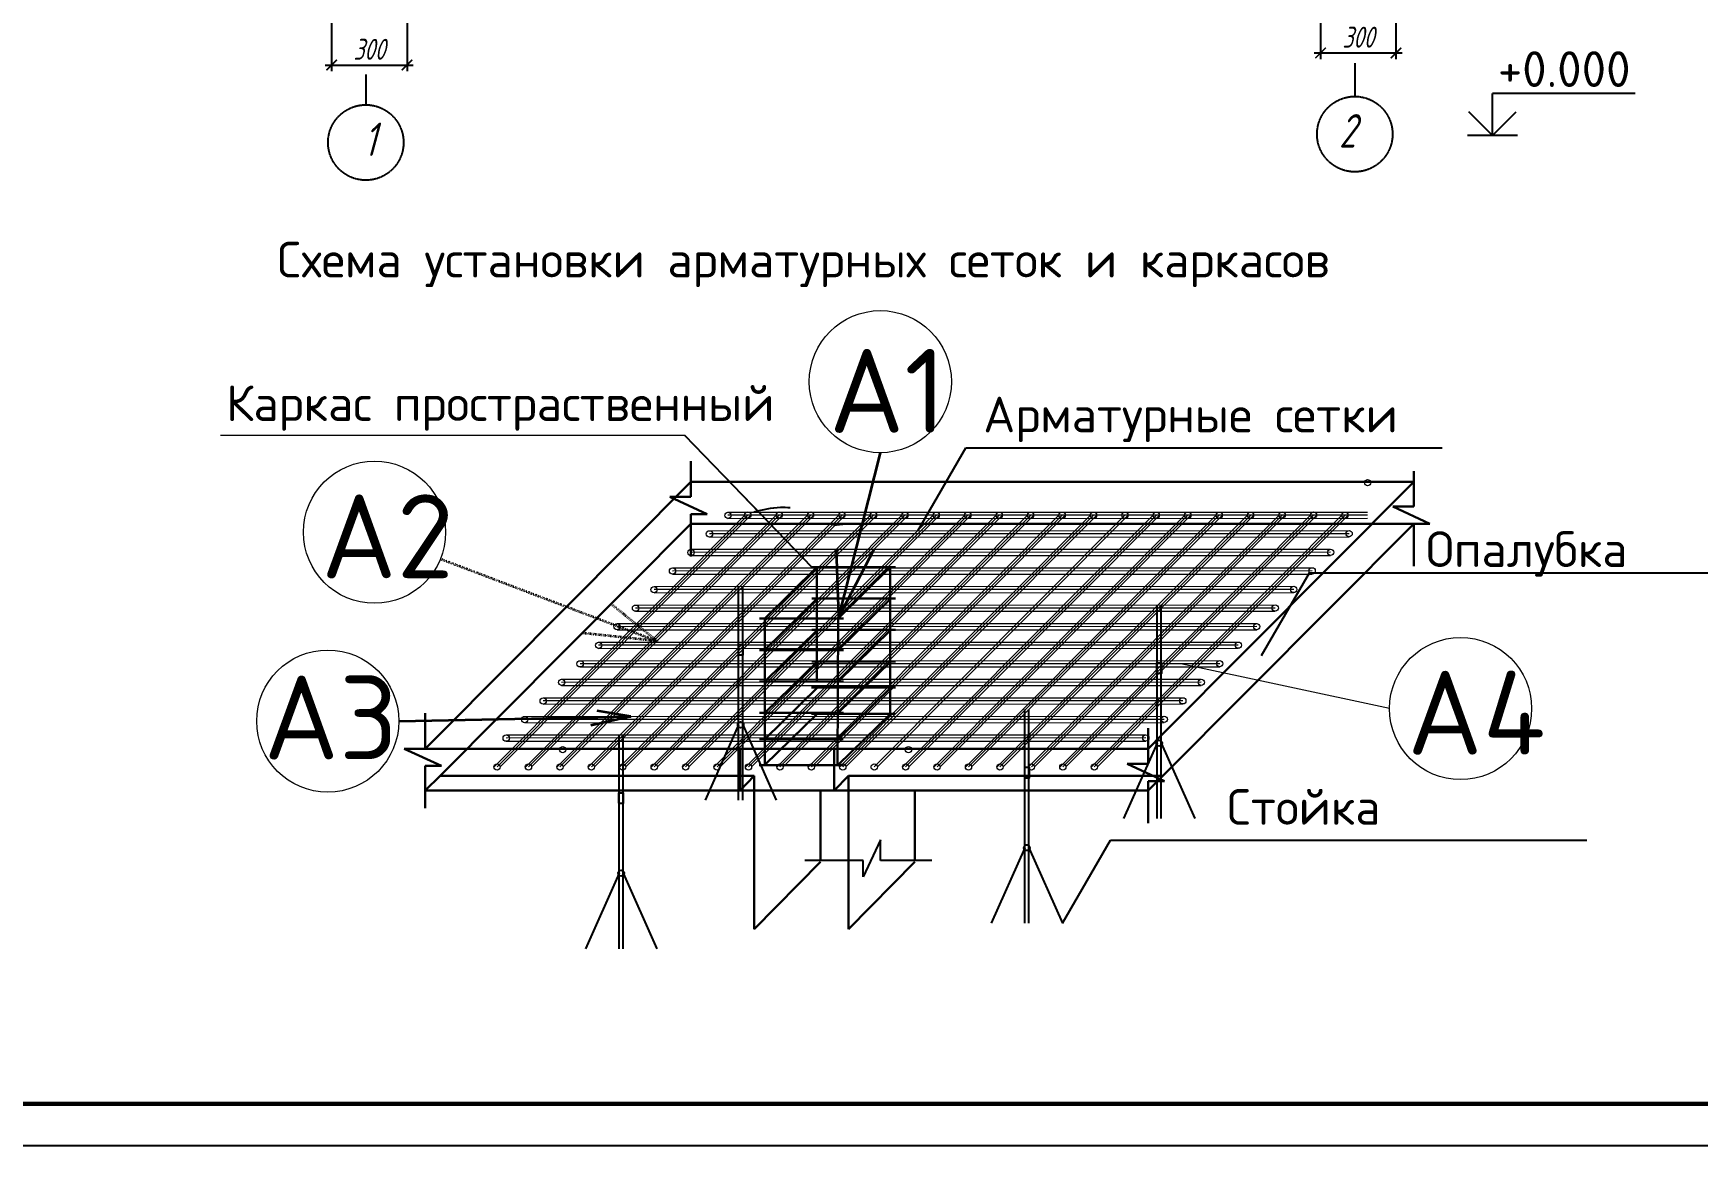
# Model space of a CAD drawing. Header units: millimetres. Extents: x 5763 to 12018931, y 39842 to 3600577.
# Drawn here: x 620665 to 660380, y 334201 to 360744 of the extents above; entities that cross this region are included whole.
import ezdxf

# ---------------------------------------------------------------- set-up
doc = ezdxf.new("R2010")
doc.units = ezdxf.units.MM
doc.linetypes.add('ACAD_ISO03W100', pattern=[30, 12, -18])
doc.linetypes.add('ACAD_ISO04W100', pattern=[30, 24, -3, 0, -3])
for name, color, linetype in [('опалубочные щиты', 40, 'Continuous'), ('Размеры', 7, 'Continuous'), ('тонкие', 2, 'Continuous')]:
    doc.layers.add(name, color=color, linetype=linetype)
doc.layers.add('Толстые - 03', color=30, linetype='Continuous', lineweight=30)
doc.styles.add('ISOCPEUR', font='isocpeur.ttf')
doc.styles.get("Standard").update_dxf_attribs({"font": 'romans.shx', "width": 0.7, "oblique": 15, "height": 500})
doc.dimstyles.new('ISO-25', dxfattribs={"dimtxt": 500, "dimasz": 250, "dimexe": 150, "dimexo": 100, "dimgap": 125, "dimtad": 1, "dimtxsty": 'Standard', "dimblk": 'ARCHTICK', "dimcen": 25, "dimdle": 150, "dimadec": 0, "dimazin": 0, "dimtfac": 1, "dimtmove": 0, "dimatfit": 3, "dimfxl": 1, "dimarcsym": 0})

# ---------------------------------------------------------------- blocks, each defined once
blk = doc.blocks.new('_ArchTick')
at = {"color": 0, "linetype": 'ByBlock', "const_width": 0.15}
blk.add_lwpolyline([(-0.5, -0.5), (0.5, 0.5)], dxfattribs=at)
blk = doc.blocks.new('*D209')
at = {"color": 0, "lineweight": -2, "transparency": 16777216}
for p, q in [((651381, 361584), (651381, 360126)), ((653181, 361584), (653181, 360126)), ((651231, 360276), (653331, 360276))]:
    blk.add_line(p, q, dxfattribs=at)
at = {"layer": 'Defpoints', "color": 0, "transparency": 16777216}
for p in [(651381, 361684), (653181, 361684), (653181, 360276)]:
    blk.add_point(p, dxfattribs=at)
at = {"color": 0, "lineweight": -2, "transparency": 16777216, "xscale": 250, "yscale": 250, "zscale": 250, "rotation": 180}
blk.add_blockref('_ArchTick', (651381, 360276), dxfattribs=at)
at = {"color": 0, "lineweight": -2, "transparency": 16777216, "xscale": 250, "yscale": 250, "zscale": 250}
blk.add_blockref('_ArchTick', (653181, 360276), dxfattribs=at)
at = {"color": 0, "transparency": 16777216, "insert": (652281, 360651), "char_height": 500, "attachment_point": 5}
blk.add_mtext('300', dxfattribs=at)
blk = doc.blocks.new('*D210')
at = {"color": 0, "lineweight": -2, "transparency": 16777216}
for p, q in [((627783, 361384), (627783, 359837)), ((629583, 361384), (629583, 359837)), ((627633, 359987), (629733, 359987))]:
    blk.add_line(p, q, dxfattribs=at)
at = {"layer": 'Defpoints', "color": 0, "transparency": 16777216}
for p in [(627783, 361484), (629583, 361484), (629583, 359987)]:
    blk.add_point(p, dxfattribs=at)
at = {"color": 0, "lineweight": -2, "transparency": 16777216, "xscale": 250, "yscale": 250, "zscale": 250, "rotation": 180}
blk.add_blockref('_ArchTick', (627783, 359987), dxfattribs=at)
at = {"color": 0, "lineweight": -2, "transparency": 16777216, "xscale": 250, "yscale": 250, "zscale": 250}
blk.add_blockref('_ArchTick', (629583, 359987), dxfattribs=at)
at = {"color": 0, "transparency": 16777216, "insert": (628683, 360362), "char_height": 500, "width": 1191.79, "attachment_point": 5}
blk.add_mtext('300', dxfattribs=at)

msp = doc.modelspace()

# ---------------------------------------------------------------- linework, layer by layer
at = {"linetype": 'ACAD_ISO04W100'}
for p, q in [((652198.29052, 360031.4926), (652198.29052, 359237.63689)), ((628599.67571, 359764.15761), (628599.67571, 359037.95017))]:
    msp.add_line(p, q, dxfattribs=at)
at = {"color": 0, "lineweight": 13}
msp.add_line((636214.28538, 351147.28107), (625134.3244, 351147.28107), dxfattribs=at)
at = {"lineweight": 35}
for p, q in [((640876.67659, 350734.93873), (639870.0491, 346777.41703)), ((639884.17175, 346832.93975), (639830.64352, 348432.12229)), ((639870.0491, 346777.41703), (640726.06354, 348432.32358)), ((629387.37749, 344332.76209), (634925.59903, 344438.82565)), ((634925.59903, 344438.82565), (633967.84711, 344229.59724)), ((634925.59903, 344438.82565), (634118.6201, 344575.34851))]:
    msp.add_line(p, q, dxfattribs=at)
at = {"lineweight": 30}
for p, q in [((630370.0491, 344027.41703), (636353.53088, 350039.0593)), ((647620.0491, 344027.41703), (653603.53088, 350039.0593)), ((630370.0491, 343027.41703), (636353.53088, 349039.0593)), ((636353.53088, 349039.0593), (653603.53088, 349039.0593)), ((647620.0491, 343027.41703), (653603.53088, 349039.0593)), ((638120.0491, 346777.41703), (639365.08578, 348007.20712)), ((639870.0491, 346777.41703), (641115.08578, 348007.20712)), ((638120.0491, 346036.1865), (639377.70683, 347265.97659)), ((639870.0491, 346027.41703), (641127.70683, 347257.20712)), ((638120.0491, 345277.41703), (639377.70683, 346507.20712)), ((639870.0491, 345277.41703), (641127.70683, 346507.20712)), ((638120.0491, 344527.41703), (639377.70683, 345757.20712)), ((639870.0491, 344527.41703), (641127.70683, 345757.20712)), ((638117.17825, 343902.42363), (639374.83598, 345132.21371)), ((639867.17825, 343902.42363), (641124.83598, 345132.21371)), ((638114.3074, 343277.43022), (639371.96514, 344507.22031)), ((639864.3074, 343277.43022), (641121.96514, 344507.22031)), ((630370.0491, 344027.41703), (630017.3267, 343673.0346)), ((647620.0491, 344027.41703), (647267.3267, 343673.0346)), ((637528.81609, 342673.0346), (637528.81609, 343670.39308)), ((639778.81609, 342673.0346), (639778.81609, 343670.39308)), ((647267.3267, 343673.0346), (647267.3267, 343313.36913)), ((630370.0491, 343027.41703), (630017.3267, 342673.0346)), ((637870.0491, 343027.41703), (637528.81609, 342673.0346)), ((640120.0491, 343027.41703), (639778.81609, 342673.0346)), ((647620.0491, 343027.41703), (647267.3267, 342673.0346)), ((647620.0491, 343027.41703), (647267.3267, 342673.0346)), ((630017.3267, 342673.0346), (647267.3267, 342673.0346)), ((637870.0491, 339369.26113), (639449.43263, 340971.77404)), ((640120.0491, 339369.26113), (641699.43263, 340971.77404))]:
    msp.add_line(p, q, dxfattribs=at)
at = {"lineweight": 13}
for p, q in [((631656.11869, 343233.24422), (637639.60047, 349244.88649)), ((631730.97394, 343237.90162), (637714.45572, 349249.54388)), ((631805.97394, 343237.90162), (637789.45572, 349249.54388)), ((632406.11869, 343233.24422), (638389.60047, 349244.88649)), ((632480.97394, 343237.90162), (638464.45572, 349249.54388)), ((632555.97394, 343237.90162), (638539.45572, 349249.54388)), ((633156.11869, 343233.24422), (639139.60047, 349244.88649)), ((633156.11869, 343233.24422), (639139.60047, 349244.88649)), ((633230.97394, 343237.90162), (639214.45572, 349249.54388)), ((633230.97394, 343237.90162), (639214.45572, 349249.54388)), ((633305.97394, 343237.90162), (639289.45572, 349249.54388)), ((633305.97394, 343237.90162), (639289.45572, 349249.54388)), ((633906.11869, 343233.24422), (639889.60047, 349244.88649)), ((633980.97394, 343237.90162), (639964.45572, 349249.54388)), ((634055.97394, 343237.90162), (640039.45572, 349249.54388)), ((634656.11869, 343233.24422), (640639.60047, 349244.88649)), ((634656.11869, 343233.24422), (640639.60047, 349244.88649)), ((634730.97394, 343237.90162), (640714.45572, 349249.54388)), ((634730.97394, 343237.90162), (640714.45572, 349249.54388)), ((634805.97394, 343237.90162), (640789.45572, 349249.54388)), ((634805.97394, 343237.90162), (640789.45572, 349249.54388)), ((635406.11869, 343233.24422), (641389.60047, 349244.88649)), ((635480.97394, 343237.90162), (641464.45572, 349249.54388)), ((635555.97394, 343237.90162), (641539.45572, 349249.54388)), ((636156.11869, 343233.24422), (642139.60047, 349244.88649)), ((636230.97394, 343237.90162), (642214.45572, 349249.54388)), ((636305.97394, 343237.90162), (642289.45572, 349249.54388)), ((636906.11869, 343233.24422), (642889.60047, 349244.88649)), ((636980.97394, 343237.90162), (642964.45572, 349249.54388)), ((637055.97394, 343237.90162), (643039.45572, 349249.54388)), ((637240.65535, 349317.29791), (652503.19811, 349320.72897)), ((652503.19811, 349245.72897), (637240.65535, 349242.29791)), ((637240.68907, 349167.29792), (652503.23183, 349170.72897)), ((637656.11869, 343233.24422), (643639.60047, 349244.88649)), ((637730.97394, 343237.90162), (643714.45572, 349249.54388)), ((637805.97394, 343237.90162), (643789.45572, 349249.54388)), ((638406.11869, 343233.24422), (644389.60047, 349244.88649)), ((638480.97394, 343237.90162), (644464.45572, 349249.54388)), ((638555.97394, 343237.90162), (644539.45572, 349249.54388)), ((639156.11869, 343233.24422), (645139.60047, 349244.88649)), ((639230.97394, 343237.90162), (645214.45572, 349249.54388)), ((639305.97394, 343237.90162), (645289.45572, 349249.54388)), ((639906.11869, 343233.24422), (645889.60047, 349244.88649)), ((639980.97394, 343237.90162), (645964.45572, 349249.54388)), ((640055.97394, 343237.90162), (646039.45572, 349249.54388)), ((640730.97394, 343237.90162), (646714.45572, 349249.54388)), ((640805.97394, 343237.90162), (646789.45572, 349249.54388)), ((641406.11869, 343233.24422), (647389.60047, 349244.88649)), ((641480.97394, 343237.90162), (647464.45572, 349249.54388)), ((641480.97394, 343237.90162), (647464.45572, 349249.54388)), ((641555.97394, 343237.90162), (647539.45572, 349249.54388)), ((641555.97394, 343237.90162), (647539.45572, 349249.54388)), ((642156.11869, 343233.24422), (648139.60047, 349244.88649)), ((642230.97394, 343237.90162), (648214.45572, 349249.54388)), ((642305.97394, 343237.90162), (648289.45572, 349249.54388)), ((642906.11869, 343233.24422), (648889.60047, 349244.88649)), ((642980.97394, 343237.90162), (648964.45572, 349249.54388)), ((643055.97394, 343237.90162), (649039.45572, 349249.54388)), ((643656.11869, 343233.24422), (649639.60047, 349244.88649)), ((643730.97394, 343237.90162), (649714.45572, 349249.54388)), ((643805.97394, 343237.90162), (649789.45572, 349249.54388)), ((644406.11869, 343233.24422), (650389.60047, 349244.88649)), ((644480.97394, 343237.90162), (650464.45572, 349249.54388)), ((644555.97394, 343237.90162), (650539.45572, 349249.54388)), ((645156.11869, 343233.24422), (651139.60047, 349244.88649)), ((645230.97394, 343237.90162), (651214.45572, 349249.54388)), ((645305.97394, 343237.90162), (651289.45572, 349249.54388)), ((645906.11869, 343233.24422), (651889.60047, 349244.88649)), ((645980.97394, 343237.90162), (651964.45572, 349249.54388)), ((646055.97394, 343237.90162), (652039.45572, 349249.54388)), ((636799.75235, 348874.31987), (652062.29511, 348877.75092)), ((652062.29511, 348802.75092), (636799.75235, 348799.31987)), ((636799.78607, 348724.31987), (652062.32883, 348727.75093)), ((636358.84936, 348431.34182), (651621.39212, 348434.77287)), ((636358.84936, 348431.34182), (651621.39212, 348434.77287)), ((651621.39212, 348359.77287), (636358.84936, 348356.34182)), ((651621.39212, 348359.77287), (636358.84936, 348356.34182)), ((635917.94637, 347988.36377), (651180.48912, 347991.79483)), ((651180.48912, 347916.79483), (635917.94637, 347913.36377)), ((636358.88308, 348281.34183), (651621.42584, 348284.77288)), ((636358.88308, 348281.34183), (651621.42584, 348284.77288)), ((635477.04337, 347545.38573), (650739.58613, 347548.81678)), ((635477.04337, 347545.38573), (650739.58613, 347548.81678)), ((635917.98009, 347838.36378), (651180.52284, 347841.79483)), ((650739.58613, 347473.81678), (635477.04337, 347470.38573)), ((650739.58613, 347473.81678), (635477.04337, 347470.38573)), ((635477.07709, 347395.38573), (650739.61985, 347398.81679)), ((635477.07709, 347395.38573), (650739.61985, 347398.81679)), ((635036.14038, 347102.40768), (650298.68314, 347105.83873)), ((650298.68314, 347030.83873), (635036.14038, 347027.40768)), ((635036.1741, 346952.40769), (650298.71686, 346955.83874)), ((634595.23738, 346659.42963), (649857.78014, 346662.86069)), ((634595.23738, 346659.42963), (649857.78014, 346662.86069)), ((649857.78014, 346587.86069), (634595.23738, 346584.42963)), ((649857.78014, 346587.86069), (634595.23738, 346584.42963)), ((634595.2711, 346509.42964), (649857.81386, 346512.86069)), ((634595.2711, 346509.42964), (649857.81386, 346512.86069)), ((634154.33439, 346216.45159), (649416.87715, 346219.88264)), ((649416.87715, 346144.88264), (634154.33439, 346141.45159)), ((634154.36811, 346066.45159), (649416.91087, 346069.88265)), ((633713.4314, 345773.47354), (648975.97416, 345776.90459)), ((633713.4314, 345773.47354), (648975.97416, 345776.90459)), ((648975.97416, 345701.90459), (633713.4314, 345698.47354)), ((648975.97416, 345701.90459), (633713.4314, 345698.47354)), ((633713.46512, 345623.47355), (648976.00788, 345626.9046)), ((633713.46512, 345623.47355), (648976.00788, 345626.9046)), ((633272.5284, 345330.49549), (648535.07116, 345333.92654)), ((648535.07116, 345258.92654), (633272.5284, 345255.49549)), ((633272.56212, 345180.4955), (648535.10488, 345183.92655)), ((632831.62541, 344887.51744), (648094.16817, 344890.9485)), ((632831.62541, 344887.51744), (648094.16817, 344890.9485)), ((648094.16817, 344815.9485), (632831.62541, 344812.51744)), ((648094.16817, 344815.9485), (632831.62541, 344812.51744)), ((632831.65913, 344737.51745), (648094.20189, 344740.9485)), ((632831.65913, 344737.51745), (648094.20189, 344740.9485)), ((632390.72242, 344444.5394), (647653.26517, 344447.97045)), ((647653.26517, 344372.97045), (632390.72242, 344369.5394)), ((631949.81942, 344001.56135), (647212.36218, 344004.9924)), ((632390.75614, 344294.53941), (647653.29889, 344297.97046)), ((647212.36218, 343929.9924), (631949.81942, 343926.56135)), ((631949.85314, 343851.56136), (647212.3959, 343854.99241))]:
    msp.add_line(p, q, dxfattribs=at)
at = {"linetype": 'ACAD_ISO03W100', "lineweight": 35}
for p, q in [((630379.99553, 348204.73897), (635547.71483, 346243.72275)), ((635547.71483, 346243.72275), (634450.80421, 347127.3777)), ((635547.71483, 346243.72275), (633759.97554, 346433.29773))]:
    msp.add_line(p, q, dxfattribs=at)
at = {"lineweight": 20}
for p, q in [((653026.07655, 344632.09497), (648049.38307, 345701.7826)), ((630370.0491, 343027.41703), (630017.3267, 342673.0346))]:
    msp.add_line(p, q, dxfattribs=at)
at = {"color": 0}
msp.add_lwpolyline([(589821.09845, 334201.2019), (589821.09845, 453001.2019), (758021.09845, 453001.2019), (758021.09845, 334201.2019)], close=True, dxfattribs=at)
at = {"color": 0, "lineweight": 40, "const_width": 100}
msp.add_lwpolyline([(593821.09845, 335201.2019), (593821.09845, 452001.2019), (757021.09845, 452001.2019), (757021.09845, 335201.2019)], close=True, dxfattribs=at)
at = {"linetype": 'ACAD_ISO04W100'}
for centre in [(628599.67571, 358137.7482), (652198.29052, 358337.43492)]:
    msp.add_circle(centre, 900.20197, dxfattribs=at)
at = {"lineweight": 20}
for centre in [(640876.67659, 352430.77148), (628807.67259, 348840.07298), (654721.9093, 344632.09497), (627691.54474, 344332.76209)]:
    msp.add_circle(centre, 1695.83275, dxfattribs=at)
at = {"lineweight": 13}
for centre in [(652503.19811, 350021.82285), (637240.65535, 349242.29791), (637714.45572, 349249.54388), (638464.45572, 349249.54388), (639214.45572, 349249.54388), (639964.45572, 349249.54388), (640714.60047, 349244.88649), (641464.60047, 349244.88649), (642214.60047, 349244.88649), (642964.60047, 349244.88649), (643714.60047, 349244.88649), (644464.60047, 349244.88649), (645214.60047, 349244.88649), (645964.60047, 349244.88649), (646714.60047, 349244.88649), (647464.60047, 349244.88649), (647464.60047, 349244.88649), (648214.60047, 349244.88649), (648964.60047, 349244.88649), (649714.60047, 349244.88649), (650464.45572, 349249.54388), (651214.45572, 349249.54388), (651964.60047, 349244.88649), (636799.75235, 348799.31987), (652062.29511, 348802.75092), (636358.84936, 348356.34182), (636358.84936, 348356.34182), (651621.39212, 348359.77287), (651621.39212, 348359.77287), (635917.94637, 347913.36377), (651180.48912, 347916.79483), (635477.04337, 347470.38573), (635477.04337, 347470.38573), (650739.58613, 347473.81678), (650739.58613, 347473.81678), (635036.14038, 347027.40768), (650298.68314, 347030.83873), (634595.23738, 346584.42963), (634595.23738, 346584.42963), (649857.78014, 346587.86069), (649857.78014, 346587.86069), (634154.33439, 346141.45159), (649416.87715, 346144.88264), (633713.4314, 345698.47354), (633713.4314, 345698.47354), (648975.97416, 345701.90459), (648975.97416, 345701.90459), (633272.5284, 345255.49549), (648535.07116, 345258.92654), (632831.62541, 344812.51744), (632831.62541, 344812.51744), (648094.16817, 344815.9485), (648094.16817, 344815.9485), (632390.72242, 344369.5394), (647653.26517, 344372.97045), (631949.81942, 343926.56135), (647212.36218, 343929.9924), (633298.27498, 343649.63909), (641548.27498, 343649.63909), (631730.97394, 343237.90162), (632480.97394, 343237.90162), (633230.97394, 343237.90162), (633980.97394, 343237.90162), (634730.97394, 343237.90162), (634730.97394, 343237.90162), (634730.97394, 343237.90162), (635480.97394, 343237.90162), (636230.97394, 343237.90162), (636980.97394, 343237.90162), (637730.97394, 343237.90162), (638480.97394, 343237.90162), (639230.97394, 343237.90162), (639980.97394, 343237.90162), (640730.97394, 343237.90162), (641480.97394, 343237.90162), (642230.97394, 343237.90162), (642230.97394, 343237.90162), (642980.97394, 343237.90162), (642980.97394, 343237.90162), (643730.97394, 343237.90162), (643730.97394, 343237.90162), (644480.97394, 343237.90162), (644480.97394, 343237.90162), (645230.97394, 343237.90162), (645230.97394, 343237.90162), (645980.97394, 343237.90162)]:
    msp.add_circle(centre, 75, dxfattribs=at)
at = {"layer": 'опалубочные щиты', "color": 0}
for p, q in [((637493.75401, 342445.86157), (637493.75401, 347545.86157)), ((637593.75401, 342445.86157), (637593.75401, 347545.86157)), ((647480.01627, 342005.05897), (647480.01627, 347105.05897)), ((647580.01627, 342005.05897), (647580.01627, 347105.05897)), ((644323.62778, 339511.99214), (644323.62778, 344611.99214)), ((644423.62778, 339511.99214), (644423.62778, 344611.99214)), ((634641.68112, 338902.18897), (634641.68112, 344002.18897)), ((634741.68112, 338902.18897), (634741.68112, 344002.18897)), ((637493.75401, 344245.86157), (636693.75401, 342445.86157)), ((637593.75401, 344245.86157), (638393.75401, 342445.86157)), ((647480.01627, 343805.05897), (646680.01627, 342005.05897)), ((647580.01627, 343805.05897), (648380.01627, 342005.05897)), ((644323.62778, 341311.99214), (643523.62778, 339511.99214)), ((644423.62778, 341311.99214), (645223.62778, 339511.99214)), ((634641.68112, 340702.18897), (633841.68112, 338902.18897)), ((634741.68112, 340702.18897), (635541.68112, 338902.18897))]:
    msp.add_line(p, q, dxfattribs=at)
for points in [[(637483.75401, 345915.86157), (637603.75401, 345915.86157), (637603.75401, 346155.86157), (637483.75401, 346155.86157)], [(647470.01627, 345475.05897), (647590.01627, 345475.05897), (647590.01627, 345715.05897), (647470.01627, 345715.05897)], [(644313.62778, 342981.99214), (644433.62778, 342981.99214), (644433.62778, 343221.99214), (644313.62778, 343221.99214)], [(634631.68112, 342372.18897), (634751.68112, 342372.18897), (634751.68112, 342612.18897), (634631.68112, 342612.18897)]]:
    msp.add_lwpolyline(points, close=True, dxfattribs=at)
for centre in [(637543.75401, 344245.86157), (647530.01627, 343805.05897), (644373.62778, 341311.99214), (634691.68112, 340702.18897)]:
    msp.add_circle(centre, 70, dxfattribs=at)
at = {"layer": 'Размеры', "color": 0}
for p, q in [((658888.78052, 359306.99382), (655483.88616, 359306.99382)), ((655483.88616, 358306.99382), (655483.88616, 359306.99382)), ((655483.88616, 358306.99382), (654918.20074, 358872.67925)), ((655483.88616, 358306.99382), (656049.57159, 358872.67925)), ((656083.88616, 358306.99382), (654883.88616, 358306.99382)), ((638287.18972, 348996.09062), (636214.28538, 351147.28107)), ((641771.88221, 348875.43761), (642914.4149, 350854.36228)), ((642914.4149, 350854.36228), (645613.37692, 350854.36228)), ((642914.4149, 350854.36228), (644560.07103, 350854.36228)), ((642914.4149, 350854.36228), (654280.54819, 350854.36228)), ((639240.08578, 348007.20712), (637167.18144, 350158.39756)), ((649971.73656, 345894.91222), (651114.26925, 347873.83689)), ((651114.26925, 347873.83689), (653813.23127, 347873.83689)), ((651114.26925, 347873.83689), (652759.92538, 347873.83689)), ((651114.26925, 347873.83689), (662480.40254, 347873.83689)), ((644370.0491, 343027.41703), (646162.99325, 343027.41703)), ((640881.32279, 341503.42383), (640470.80099, 340614.59264)), ((640881.32279, 341003.42383), (640881.32279, 341503.42383)), ((645223.62778, 339511.99214), (646366.16047, 341490.91681)), ((646366.16047, 341490.91681), (657732.29375, 341490.91681)), ((640470.80099, 341003.42383), (639077.7507, 341003.42383)), ((640470.80099, 340614.59264), (640470.80099, 341003.42383)), ((642105.28782, 341003.42383), (640881.32279, 341003.42383))]:
    msp.add_line(p, q, dxfattribs=at)
at = {"layer": 'Размеры', "color": 0, "lineweight": 30}
for p, q in [((636353.53088, 350531.06839), (636353.53088, 349682.03535)), ((653603.53088, 350298.61414), (653603.53088, 349449.5811)), ((635853.53088, 349682.03535), (636742.36207, 349271.51355)), ((636353.53088, 349682.03535), (635853.53088, 349682.03535)), ((636353.53088, 349271.51355), (636353.53088, 348262.96542)), ((636742.36207, 349271.51355), (636353.53088, 349271.51355)), ((653103.53088, 349449.5811), (653992.36207, 349039.0593)), ((653603.53088, 349449.5811), (653103.53088, 349449.5811)), ((653603.53088, 349039.0593), (653603.53088, 348030.51117)), ((653992.36207, 349039.0593), (653603.53088, 349039.0593)), ((630017.3267, 344522.06764), (630017.3267, 343673.0346)), ((647267.3267, 344162.40217), (647267.3267, 343313.36913)), ((629517.3267, 343673.0346), (630406.15789, 343262.51279)), ((630017.3267, 343673.0346), (629517.3267, 343673.0346)), ((630370.0491, 343670.39308), (629870.0491, 343670.39308)), ((630017.3267, 343262.51279), (630017.3267, 342253.96467)), ((630406.15789, 343262.51279), (630017.3267, 343262.51279)), ((646767.3267, 343313.36913), (647656.15789, 342902.84733)), ((647267.3267, 343313.36913), (646767.3267, 343313.36913)), ((647267.3267, 342902.84733), (647267.3267, 341894.2992)), ((647656.15789, 342902.84733), (647267.3267, 342902.84733))]:
    msp.add_line(p, q, dxfattribs=at)
at = {"layer": 'Толстые - 03', "color": 0, "lineweight": 30}
for p, q in [((643853.53088, 350039.0593), (636353.53088, 350039.0593)), ((647267.3267, 343670.39308), (630017.3267, 343670.39308)), ((640120.0491, 343027.41703), (647620.0491, 343027.41703))]:
    msp.add_line(p, q, dxfattribs=at)
at = {"layer": 'Толстые - 03', "color": 0}
for p, q in [((651353.53088, 350039.0593), (643853.53088, 350039.0593)), ((653603.53088, 350039.0593), (651353.53088, 350039.0593)), ((639240.08578, 348007.20712), (641240.08578, 348007.20712)), ((639365.08578, 345257.20712), (639365.08578, 348007.20712)), ((641108.25137, 344493.81041), (641115.08578, 348007.20712)), ((639240.08578, 347257.20712), (641240.08578, 347257.20712)), ((637995.0491, 346777.41703), (639995.0491, 346777.41703)), ((638120.0491, 343277.43022), (638120.0491, 346777.41703)), ((639853.97224, 343277.43022), (639870.0491, 346777.41703)), ((639240.08578, 346507.20712), (641240.08578, 346507.20712)), ((637995.0491, 346027.41703), (639995.0491, 346027.41703)), ((639240.08578, 345757.20712), (641240.08578, 345757.20712)), ((637995.0491, 345277.41703), (639995.0491, 345277.41703)), ((639237.21493, 345132.21371), (641237.21493, 345132.21371)), ((637995.0491, 344527.41703), (639995.0491, 344527.41703)), ((639234.34409, 344507.22031), (641234.34409, 344507.22031)), ((637992.17825, 343902.42363), (639992.17825, 343902.42363)), ((637989.3074, 343277.43022), (639989.3074, 343277.43022)), ((637870.0491, 343027.41703), (630370.0491, 343027.41703)), ((637870.0491, 339369.26113), (637870.0491, 343027.41703)), ((640120.0491, 339369.26113), (640120.0491, 343027.41703)), ((639449.43263, 341003.42383), (639449.43263, 342673.0346)), ((641699.43263, 341003.42383), (641699.43263, 342673.0346))]:
    msp.add_line(p, q, dxfattribs=at)
at = {"layer": 'тонкие', "color": 0}
msp.add_open_spline([(637870.0491, 349328.14244), (638076.66303, 349379.38582), (638360.19496, 349449.70602), (638647.42097, 349434.48559), (638725.49658, 349427.73176)], degree=3, knots=[0, 0, 0, 0, 2.5246613845, 3.4645394096, 3.4645394096, 3.4645394096, 3.4645394096], dxfattribs=at)
msp.add_open_spline([(639757.84355, 349006.22436), (639856.15864, 349017.64327), (639954.45335, 349030.77699), (640052.74806, 349043.9107)], degree=3, dxfattribs=at)

# ---------------------------------------------------------------- texts
at = {"color": 0, "lineweight": 20, "style": 'ISOCPEUR'}
for s, p in [('+0.000', (655612.33524, 359463.15839)), ('Каркас простраственный', (625266.23911, 351492.79261)), ('Арматурные сетки', (643332.13545, 351222.31526)), ('Опалубка', (653896.76999, 348009.33562)), ('Стойка', (649148.6612, 341858.86978))]:
    msp.add_text(s, height=851.968, dxfattribs=at).set_placement(p)
at = {"linetype": 'ACAD_ISO04W100', "char_height": 800, "attachment_point": 1}
for s, insert in [('2', (651820.65541, 358815.34131)), ('1', (628549.00417, 358615.65459))]:
    msp.add_mtext_dynamic_manual_height_columns(s, width=2031.490624, gutter_width=2500, heights=[0], dxfattribs=dict(at, insert=insert))
at = {"lineweight": 20, "attachment_point": 1, "style": 'ISOCPEUR'}
for s, width, heights, insert, char_height in [('Cхема установки арматурных сеток и каркасов', 27364.4304585, [3903.62032], (626458.74071, 355770.5281), 851.968), ('А1', 22.7287554, [0], (639650.95018, 353212.31799), 2000), ('А2', 22.7287554, [0], (627535.13707, 349741.16681), 2000), ('А4', 22.7287554, [0], (653449.37378, 345533.1888), 2000), ('А3', 22.7287554, [0], (626160.25686, 345418.60406), 2000)]:
    msp.add_mtext_dynamic_manual_height_columns(s, width=width, gutter_width=12.5, heights=heights, dxfattribs=dict(at, insert=insert, char_height=char_height))

# ---------------------------------------------------------------- dimensions: what is measured, and where the dimension line sits
for base, p1, p2, picture, middle in [((629582.58103, 359986.76752), (627782.58103, 361483.84743), (629582.58103, 361483.84743), '*D210', (628682.58103, 360361.76752)), ((653181.19583, 360275.54417), (651381.19583, 361683.53415), (653181.19583, 361683.53415), '*D209', (652281.19583, 360650.54417))]:
    dim = msp.add_linear_dim(base=base, p1=p1, p2=p2, text='300', dimstyle='ISO-25')
    dim.commit()
    dim.dimension.update_dxf_attribs({"geometry": picture, "text_midpoint": middle})

doc.saveas('drawing.dxf')
